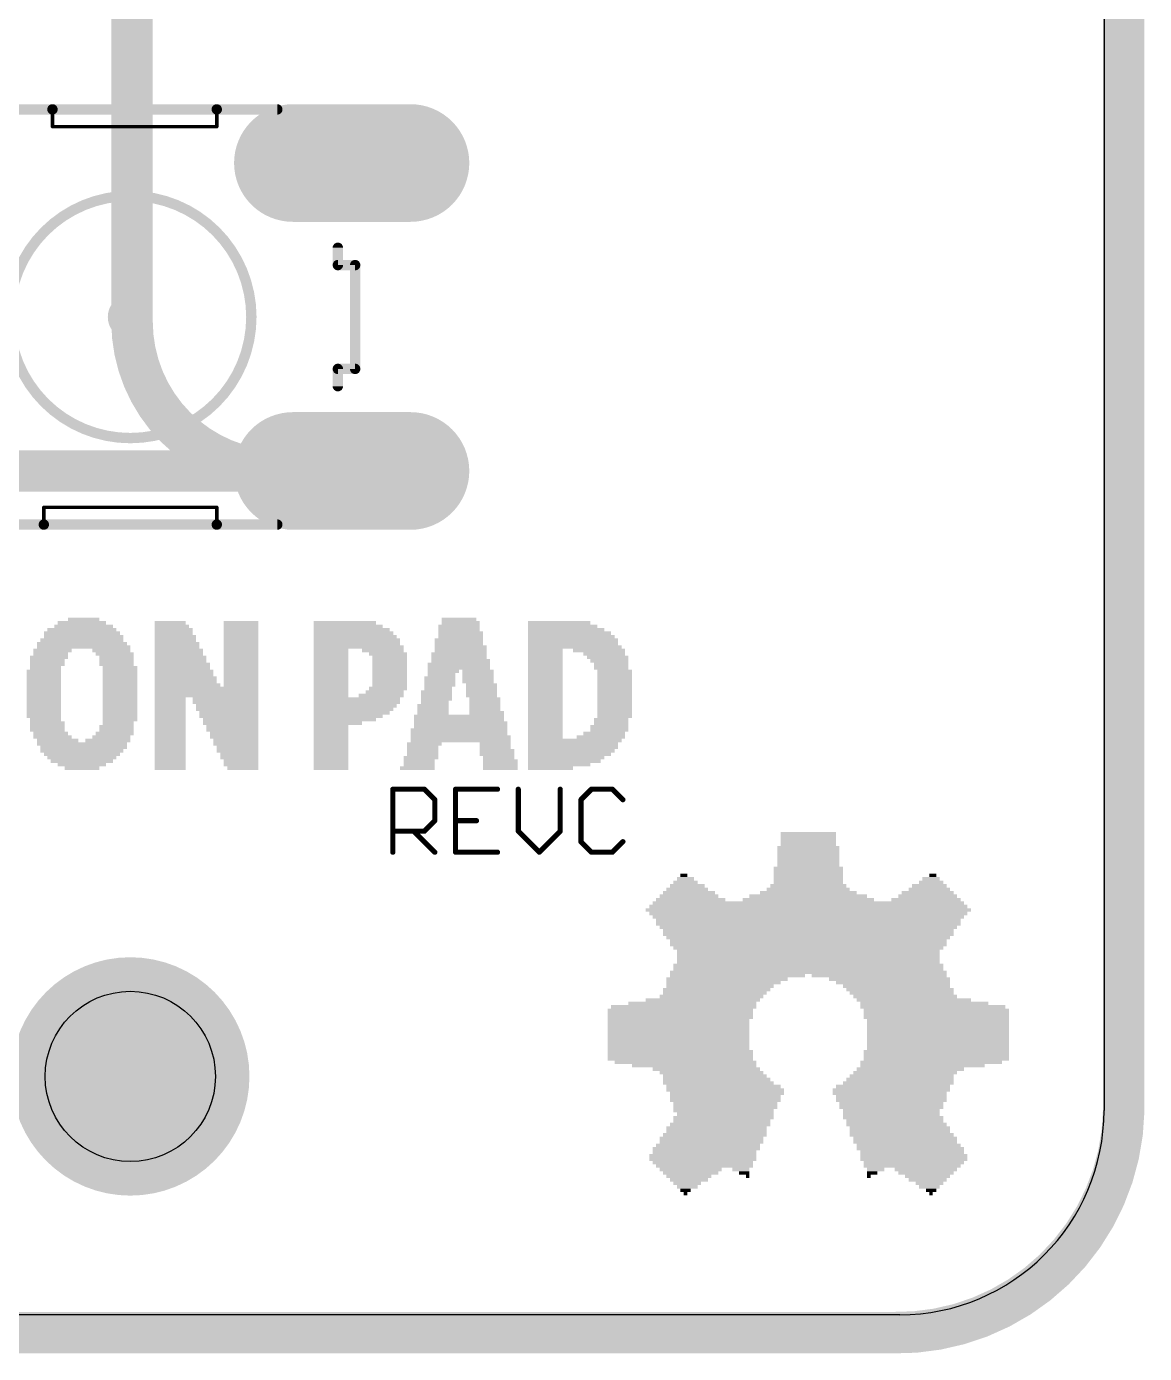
# Model space of a CAD drawing. Extents: x -0.6 to 29.2, y -0.6 to 45.6.
# Drawn here: x 12.78 to 29.19, y -0.57 to 18.91 of the extents above; entities that cross this region are included whole.
import ezdxf

# ---------------------------------------------------------------- set-up
doc = ezdxf.new("R2010")
doc.units = 0
for name, color, linetype in [('1', 12, 'CONTINUOUS'), ('16', 132, 'CONTINUOUS'), ('17', 110, 'CONTINUOUS'), ('20', 53, 'CONTINUOUS'), ('21', 253, 'CONTINUOUS'), ('30', 253, 'CONTINUOUS')]:
    doc.layers.add(name, color=color, linetype=linetype)

# ---------------------------------------------------------------- blocks, each defined once
blk = doc.blocks.new('RECT')
blk.add_solid([(-0.5, -0.5), (0.5, -0.5), (-0.5, 0.5), (0.5, 0.5)])
blk = doc.blocks.new('LONGP100')
at = {"const_width": 1}
blk.add_lwpolyline([(-0.5, 0), (0.5, 0)], dxfattribs=at)
at = {"const_width": 0.5}
for points in [[(-0.5, 0.25, 1), (-0.5, -0.25)], [(0.5, -0.25, 1), (0.5, 0.25)]]:
    blk.add_lwpolyline(points, format="xyb", dxfattribs=at)

msp = doc.modelspace()

# ---------------------------------------------------------------- linework, layer by layer
at = {"layer": '1', "const_width": 0.6096}
for points in [[(28.889, 42), (28.889, 3)], [(11.0488, 12.3894), (17.5512, 12.3894)], [(25.5, -0.262), (3, -0.262)]]:
    msp.add_lwpolyline(points, dxfattribs=at)
at = {"layer": '1'}
for points, const_width in [([(17.5512, 12.237, 1), (17.5512, 12.5418)], 0.3048), ([(25.5, -0.262, 0.4142), (28.889, 3)], 0.6096), ([(29.0414, 2.9971, 1), (28.7366, 3.0029)], 0.3048), ([(28.7366, 3, 1), (29.0414, 3)], 0.3048), ([(25.5029, -0.1096, 1), (25.4971, -0.4144)], 0.3048), ([(25.5, -0.4144, 1), (25.5, -0.1096)], 0.3048)]:
    msp.add_lwpolyline(points, format="xyb", dxfattribs=dict(at, const_width=const_width))
at = {"layer": '16', "const_width": 0.6096}
for points in [[(14.3256, 14.5796), (14.3256, 33.3248)], [(16.5158, 12.3894), (17.5512, 12.3894)]]:
    msp.add_lwpolyline(points, dxfattribs=at)
at = {"layer": '16'}
for points, const_width in [([(14.3256, 14.5796, 0.4142), (16.5158, 12.3894)], 0.6096), ([(14.478, 14.5796, 1), (14.1732, 14.5796)], 0.3048), ([(14.1732, 14.5796, 1), (14.478, 14.5796)], 0.3048), ([(16.5158, 12.5418, 1), (16.5158, 12.237)], 0.3048), ([(16.5158, 12.237, 1), (16.5158, 12.5418)], 0.3048), ([(17.5512, 12.237, 1), (17.5512, 12.5418)], 0.3048)]:
    msp.add_lwpolyline(points, format="xyb", dxfattribs=dict(at, const_width=const_width))
at = {"layer": '17', "const_width": 0.5}
msp.add_lwpolyline([(14.3, 2, 1), (14.3, 5, 1), (14.3, 2)], format="xyb", dxfattribs=at)
at = {"layer": '20'}
for p, q in [((28.6, 42), (28.6, 3)), ((25.6, 0), (3, 0))]:
    msp.add_line(p, q, dxfattribs=at)
msp.add_circle((14.3, 3.5), 1.25, dxfattribs=at)
msp.add_arc((25.6, 3), 3, 270, 0, dxfattribs=at)
at = {"layer": '21'}
for points, const_width in [([(13.157, 17.698), (12.141, 17.698)], 0.1524), ([(15.57, 17.698), (13.157, 17.698)], 0.1524), ([(16.459, 17.698), (15.57, 17.698)], 0.1524), ([(13.157, 17.444), (13.157, 17.698)], 0.0508), ([(15.57, 17.444), (15.57, 17.698)], 0.0508), ([(13.157, 17.444), (15.57, 17.444)], 0.0508), ([(17.348, 15.412), (17.348, 15.666)], 0.1524), ([(17.348, 15.412), (17.602, 15.412)], 0.1524), ([(17.602, 13.888), (17.602, 15.412)], 0.1524), ([(17.602, 13.888), (17.348, 13.888)], 0.1524), ([(17.348, 13.888), (17.348, 13.634)], 0.1524), ([(13.03, 11.856), (15.57, 11.856)], 0.0508), ([(13.03, 11.856), (13.03, 11.602)], 0.0508), ([(15.57, 11.602), (15.57, 11.856)], 0.0508), ([(12.141, 11.602), (13.03, 11.602)], 0.1524), ([(13.03, 11.602), (15.57, 11.602)], 0.1524), ([(15.57, 11.602), (16.459, 11.602)], 0.1524), ([(18.1557, 6.7921), (18.1557, 7.7167)], 0.0762), ([(18.1557, 7.7167), (18.618, 7.7167)], 0.0762), ([(18.618, 7.7167), (18.7721, 7.5626)], 0.0762), ([(18.7721, 7.5626), (18.7721, 7.2544)], 0.0762), ([(19.6929, 7.7167), (19.0765, 7.7167)], 0.0762), ([(19.0765, 7.7167), (19.0765, 6.7921)], 0.0762), ([(19.9973, 7.7167), (19.9973, 7.1003)], 0.0762), ([(20.6137, 7.1003), (20.6137, 7.7167)], 0.0762), ([(21.0722, 7.7167), (20.9181, 7.5626)], 0.0762), ([(20.9181, 7.5626), (20.9181, 6.9462)], 0.0762), ([(21.3803, 7.7167), (21.0722, 7.7167)], 0.0762), ([(21.5344, 7.5626), (21.3803, 7.7167)], 0.0762), ([(18.7721, 7.2544), (18.618, 7.1003)], 0.0762), ([(19.0765, 7.2544), (19.3847, 7.2544)], 0.0762), ([(18.618, 7.1003), (18.1557, 7.1003)], 0.0762), ([(18.4639, 7.1003), (18.7721, 6.7921)], 0.0762), ([(19.9973, 7.1003), (20.3055, 6.7921)], 0.0762), ([(20.3055, 6.7921), (20.6137, 7.1003)], 0.0762), ([(19.0765, 6.7921), (19.6929, 6.7921)], 0.0762), ([(20.9181, 6.9462), (21.0722, 6.7921)], 0.0762), ([(21.0722, 6.7921), (21.3803, 6.7921)], 0.0762), ([(21.3803, 6.7921), (21.5344, 6.9462)], 0.0762)]:
    msp.add_lwpolyline(points, dxfattribs=dict(at, const_width=const_width))
for points, const_width in [([(13.157, 17.7361, 1), (13.157, 17.6599)], 0.0762), ([(13.157, 17.6599, 1), (13.157, 17.7361)], 0.0762), ([(15.57, 17.7361, 1), (15.57, 17.6599)], 0.0762), ([(15.57, 17.6599, 1), (15.57, 17.7361)], 0.0762), ([(16.459, 17.6599, 1), (16.459, 17.7361)], 0.0762), ([(13.1697, 17.698, 1), (13.1443, 17.698)], 0.0254), ([(15.5827, 17.698, 1), (15.5573, 17.698)], 0.0254), ([(13.157, 17.4567, 1), (13.157, 17.4313)], 0.0254), ([(13.1443, 17.444, 1), (13.1697, 17.444)], 0.0254), ([(15.5573, 17.444, 1), (15.5827, 17.444)], 0.0254), ([(15.57, 17.4313, 1), (15.57, 17.4567)], 0.0254), ([(14.3, 12.872, 1), (14.3, 16.428, 1), (14.3, 12.872)], 0.1524), ([(17.3861, 15.666, 1), (17.3099, 15.666)], 0.0762), ([(17.348, 15.4501, 1), (17.348, 15.3739)], 0.0762), ([(17.3099, 15.412, 1), (17.3861, 15.412)], 0.0762), ([(17.6401, 15.412, 1), (17.5639, 15.412)], 0.0762), ([(17.602, 15.3739, 1), (17.602, 15.4501)], 0.0762), ([(14.3, 14.396, 1), (14.3, 14.904, 1), (14.3, 14.396)], 0.1524), ([(17.348, 13.9261, 1), (17.348, 13.8499)], 0.0762), ([(17.3861, 13.888, 1), (17.3099, 13.888)], 0.0762), ([(17.5639, 13.888, 1), (17.6401, 13.888)], 0.0762), ([(17.602, 13.8499, 1), (17.602, 13.9261)], 0.0762), ([(17.3099, 13.634, 1), (17.3861, 13.634)], 0.0762), ([(13.03, 11.8687, 1), (13.03, 11.8433)], 0.0254), ([(13.0427, 11.856, 1), (13.0173, 11.856)], 0.0254), ([(15.5827, 11.856, 1), (15.5573, 11.856)], 0.0254), ([(15.57, 11.8433, 1), (15.57, 11.8687)], 0.0254), ([(13.03, 11.6401, 1), (13.03, 11.5639)], 0.0762), ([(13.03, 11.5639, 1), (13.03, 11.6401)], 0.0762), ([(13.0173, 11.602, 1), (13.0427, 11.602)], 0.0254), ([(15.57, 11.6401, 1), (15.57, 11.5639)], 0.0762), ([(15.57, 11.5639, 1), (15.57, 11.6401)], 0.0762), ([(15.5573, 11.602, 1), (15.5827, 11.602)], 0.0254), ([(16.459, 11.5639, 1), (16.459, 11.6401)], 0.0762), ([(18.1747, 7.7167, 1), (18.1366, 7.7167)], 0.0381), ([(18.1557, 7.7357, 1), (18.1557, 7.6976)], 0.0381), ([(18.6315, 7.7302, 1), (18.6045, 7.7032)], 0.0381), ([(18.618, 7.6976, 1), (18.618, 7.7357)], 0.0381), ([(18.7911, 7.5626, 1), (18.753, 7.5626)], 0.0381), ([(19.0955, 7.7167, 1), (19.0574, 7.7167)], 0.0381), ([(19.0765, 7.7357, 1), (19.0765, 7.6976)], 0.0381), ([(19.6929, 7.6976, 1), (19.6929, 7.7357)], 0.0381), ([(20.0163, 7.7167, 1), (19.9782, 7.7167)], 0.0381), ([(20.6327, 7.7167, 1), (20.5946, 7.7167)], 0.0381), ([(20.9371, 7.5626, 1), (20.899, 7.5626)], 0.0381), ([(21.0722, 7.7357, 1), (21.0722, 7.6976)], 0.0381), ([(21.0856, 7.7032, 1), (21.0587, 7.7302)], 0.0381), ([(21.3938, 7.7302, 1), (21.3669, 7.7032)], 0.0381), ([(21.3803, 7.6976, 1), (21.3803, 7.7357)], 0.0381), ([(18.7586, 7.5491, 1), (18.7856, 7.5761)], 0.0381), ([(20.9046, 7.5761, 1), (20.9315, 7.5491)], 0.0381), ([(21.521, 7.5491, 1), (21.5479, 7.5761)], 0.0381), ([(18.753, 7.2544, 1), (18.7911, 7.2544)], 0.0381), ([(18.7856, 7.2409, 1), (18.7586, 7.2679)], 0.0381), ([(19.0765, 7.2734, 1), (19.0765, 7.2353)], 0.0381), ([(19.3847, 7.2353, 1), (19.3847, 7.2734)], 0.0381), ([(18.1557, 7.1193, 1), (18.1557, 7.0812)], 0.0381), ([(18.4774, 7.1138, 1), (18.4504, 7.0868)], 0.0381), ([(18.6045, 7.1138, 1), (18.6315, 7.0868)], 0.0381), ([(18.618, 7.0812, 1), (18.618, 7.1193)], 0.0381), ([(20.0107, 7.1138, 1), (19.9838, 7.0868)], 0.0381), ([(19.9782, 7.1003, 1), (20.0163, 7.1003)], 0.0381), ([(20.5946, 7.1003, 1), (20.6327, 7.1003)], 0.0381), ([(20.6271, 7.0868, 1), (20.6002, 7.1138)], 0.0381), ([(18.7586, 6.7786, 1), (18.7856, 6.8056)], 0.0381), ([(19.0765, 6.8112, 1), (19.0765, 6.7731)], 0.0381), ([(19.6929, 6.7731, 1), (19.6929, 6.8112)], 0.0381), ([(20.292, 6.8056, 1), (20.3189, 6.7786)], 0.0381), ([(20.292, 6.7786, 1), (20.3189, 6.8056)], 0.0381), ([(20.9315, 6.9597, 1), (20.9046, 6.9327)], 0.0381), ([(20.899, 6.9462, 1), (20.9371, 6.9462)], 0.0381), ([(21.0722, 6.8112, 1), (21.0722, 6.7731)], 0.0381), ([(21.0587, 6.7786, 1), (21.0856, 6.8056)], 0.0381), ([(21.3669, 6.8056, 1), (21.3938, 6.7786)], 0.0381), ([(21.3803, 6.7731, 1), (21.3803, 6.8112)], 0.0381), ([(21.5479, 6.9327, 1), (21.521, 6.9597)], 0.0381), ([(18.1366, 6.7921, 1), (18.1747, 6.7921)], 0.0381), ([(19.0574, 6.7921, 1), (19.0955, 6.7921)], 0.0381)]:
    msp.add_lwpolyline(points, format="xyb", dxfattribs=dict(at, const_width=const_width))
at = {"layer": '30'}
for points, const_width in [([(14.3, 2, 1), (14.3, 5, 1), (14.3, 2)], 0.5), ([(14.3, 2.8496, 1), (14.3, 4.1504, 1), (14.3, 2.8496)], 1.3008)]:
    msp.add_lwpolyline(points, format="xyb", dxfattribs=dict(at, const_width=const_width))

# ---------------------------------------------------------------- block references
at = {"layer": '16', "yscale": 0.0508}
for p, xscale in [((24.257, 7.0612), 0.8128), ((24.257, 7.0104), 0.8128), ((24.257, 6.858), 0.9144), ((24.257, 6.8072), 0.9144), ((24.257, 6.9596), 0.8128), ((24.257, 6.9088), 0.8128), ((24.257, 6.7564), 0.9144), ((24.257, 6.7056), 0.9144), ((24.257, 6.6548), 0.9144), ((24.257, 6.604), 0.9144), ((22.4282, 6.4516), 0.1016), ((24.257, 6.5532), 1.016), ((24.257, 6.5024), 1.016), ((24.257, 6.4516), 1.016), ((26.0858, 6.4516), 0.1016), ((22.479, 6.2484), 0.6096), ((22.479, 6.2992), 0.508), ((22.4536, 6.35), 0.3556), ((22.4536, 6.4008), 0.254), ((24.257, 6.2484), 1.2192), ((24.257, 6.2992), 1.1176), ((24.257, 6.4008), 1.016), ((24.257, 6.35), 1.016), ((26.035, 6.2484), 0.6096), ((26.035, 6.2992), 0.508), ((26.0604, 6.35), 0.3556), ((26.0604, 6.4008), 0.254), ((24.257, 6.0452), 4.572), ((22.5298, 6.096), 1.016), ((22.5044, 6.1468), 0.8636), ((22.5044, 6.1976), 0.762), ((24.257, 6.096), 1.9304), ((24.257, 6.1468), 1.7272), ((24.257, 6.1976), 1.4224), ((25.9842, 6.096), 1.016), ((26.0096, 6.1468), 0.8636), ((26.0096, 6.1976), 0.762), ((24.257, 5.9436), 4.7752), ((24.257, 5.9944), 4.6736), ((24.257, 5.8928), 4.6736), ((24.257, 5.842), 4.572), ((24.257, 5.7912), 4.4704), ((24.257, 5.7404), 4.4704), ((24.257, 5.6896), 4.3688), ((24.257, 5.6388), 4.2672), ((24.257, 5.588), 4.2672), ((24.257, 5.5372), 4.1656), ((24.257, 5.4864), 4.064), ((24.257, 5.4356), 4.064), ((24.257, 5.3848), 3.9624), ((24.257, 5.334), 3.8608), ((24.257, 5.2832), 3.8608), ((24.257, 5.1308), 3.9624), ((24.257, 5.08), 3.9624), ((24.257, 5.2324), 3.8608), ((24.257, 5.1816), 3.8608), ((23.0632, 4.9276), 1.778), ((23.0124, 4.8768), 1.6764), ((24.257, 5.0292), 4.064), ((23.2156, 4.9784), 1.9812), ((25.2984, 4.9784), 1.9812), ((25.4508, 4.9276), 1.778), ((25.5016, 4.8768), 1.6764), ((22.8346, 4.6736), 1.524), ((22.9108, 4.7752), 1.5748), ((22.8854, 4.7244), 1.524), ((22.9616, 4.826), 1.5748), ((25.5524, 4.826), 1.5748), ((25.6032, 4.7752), 1.5748), ((25.6286, 4.7244), 1.524), ((25.6794, 4.6736), 1.524), ((22.3774, 4.4704), 2.1336), ((22.4282, 4.5212), 2.1336), ((22.5552, 4.572), 1.8796), ((22.7076, 4.6228), 1.6764), ((25.8064, 4.6228), 1.6764), ((25.9588, 4.572), 1.8796), ((26.0858, 4.5212), 2.1336), ((26.1366, 4.4704), 2.1336), ((22.3774, 4.4196), 2.1336), ((22.3774, 4.3688), 2.1336), ((22.352, 4.318), 2.0828), ((22.352, 4.2672), 2.0828), ((26.1366, 4.4196), 2.1336), ((26.1366, 4.3688), 2.1336), ((26.162, 4.318), 2.0828), ((26.162, 4.2672), 2.0828), ((22.352, 4.2164), 2.0828), ((22.352, 4.1656), 2.0828), ((22.352, 4.1148), 2.0828), ((26.162, 4.2164), 2.0828), ((26.162, 4.1656), 2.0828), ((26.162, 4.1148), 2.0828), ((22.352, 4.064), 2.0828), ((22.352, 4.0132), 2.0828), ((22.352, 3.9624), 2.0828), ((22.352, 3.9116), 2.0828), ((26.162, 4.064), 2.0828), ((26.162, 4.0132), 2.0828), ((26.162, 3.9624), 2.0828), ((26.162, 3.9116), 2.0828), ((22.3774, 3.8608), 2.1336), ((22.3774, 3.81), 2.1336), ((22.3774, 3.7592), 2.1336), ((22.4536, 3.7084), 2.0828), ((26.0604, 3.7084), 2.0828), ((26.1366, 3.8608), 2.1336), ((26.1366, 3.81), 2.1336), ((26.1366, 3.7592), 2.1336), ((22.5806, 3.6576), 1.8288), ((22.7584, 3.6068), 1.5748), ((22.8346, 3.556), 1.524), ((22.8854, 3.5052), 1.524), ((25.6286, 3.5052), 1.524), ((25.6794, 3.556), 1.524), ((25.7556, 3.6068), 1.5748), ((25.9334, 3.6576), 1.8288), ((22.9108, 3.4544), 1.5748), ((22.9362, 3.4036), 1.6256), ((23.0124, 3.3528), 1.6764), ((23.0378, 3.302), 1.7272), ((25.4762, 3.302), 1.7272), ((25.5016, 3.3528), 1.6764), ((25.5778, 3.4036), 1.6256), ((25.6032, 3.4544), 1.5748), ((23.0632, 3.2512), 1.6764), ((23.0378, 3.2004), 1.6256), ((23.0378, 3.1496), 1.6256), ((23.0378, 3.0988), 1.524), ((25.4508, 3.2512), 1.6764), ((25.4762, 3.2004), 1.6256), ((25.4762, 3.1496), 1.6256), ((25.4762, 3.0988), 1.524), ((23.0378, 3.048), 1.524), ((23.0124, 2.9972), 1.4732), ((23.0378, 2.9464), 1.4224), ((25.4762, 3.048), 1.524), ((25.4762, 2.9972), 1.4224), ((25.4762, 2.9464), 1.4224), ((22.9108, 2.7432), 1.4732), ((22.9616, 2.794), 1.4732), ((23.0124, 2.8956), 1.4732), ((22.987, 2.8448), 1.4224), ((25.5016, 2.8956), 1.4732), ((25.527, 2.8448), 1.4224), ((25.5524, 2.794), 1.4732), ((25.6032, 2.7432), 1.4732), ((22.8346, 2.5908), 1.524), ((22.8346, 2.54), 1.524), ((22.8854, 2.6416), 1.524), ((22.9108, 2.6924), 1.4732), ((25.6032, 2.6924), 1.4732), ((25.6286, 2.6416), 1.524), ((25.6794, 2.5908), 1.524), ((25.6794, 2.54), 1.524), ((22.7076, 2.3368), 1.5748), ((22.7584, 2.4384), 1.5748), ((22.733, 2.3876), 1.524), ((22.7838, 2.4892), 1.524), ((25.7302, 2.4892), 1.524), ((25.7556, 2.4384), 1.5748), ((25.781, 2.3876), 1.524), ((25.8064, 2.3368), 1.5748), ((22.7076, 2.286), 1.5748), ((22.7076, 2.2352), 1.4732), ((22.733, 2.1844), 1.4224), ((22.5298, 2.1336), 0.9144), ((23.2664, 2.1336), 0.254), ((25.8064, 2.286), 1.5748), ((25.8064, 2.2352), 1.4732), ((25.781, 2.1844), 1.4224), ((25.2476, 2.1336), 0.254), ((25.9842, 2.1336), 0.9144), ((22.5298, 2.0828), 0.8128), ((22.5044, 2.032), 0.6604), ((22.5044, 1.9812), 0.5588), ((22.479, 1.9304), 0.4064), ((23.3172, 2.0828), 0.1524), ((23.368, 2.032), 0.0508), ((25.1968, 2.0828), 0.1524), ((25.146, 2.032), 0.0508), ((25.9842, 2.0828), 0.8128), ((26.0096, 2.032), 0.6604), ((26.0096, 1.9812), 0.5588), ((26.035, 1.9304), 0.4064), ((22.479, 1.8796), 0.3048), ((22.4536, 1.8288), 0.1524), ((22.4536, 1.778), 0.0508), ((26.035, 1.8796), 0.3048), ((26.0604, 1.8288), 0.1524), ((26.0604, 1.778), 0.0508)]:
    msp.add_blockref('RECT', p, dxfattribs=dict(at, xscale=xscale))
at = {"layer": '17', "xscale": 1.6256, "yscale": 1.6256, "rotation": 180}
for p in [(17.5512, 16.9106), (17.5512, 16.9106), (17.5512, 12.3894), (17.5512, 12.3894)]:
    msp.add_blockref('LONGP100', p, dxfattribs=at)
at = {"layer": '21', "yscale": 0.0508}
for p, xscale in [((13.6144, 10.1092), 0.8636), ((13.589, 10.16), 0.7112), ((13.6144, 10.2108), 0.4572), ((14.8844, 10.16), 0.4572), ((14.9098, 10.1092), 0.508), ((15.9258, 10.16), 0.508), ((15.9258, 10.1092), 0.508), ((17.4498, 10.16), 0.9144), ((17.5006, 10.1092), 1.016), ((19.1262, 10.1092), 0.6096), ((19.1262, 10.2108), 0.508), ((19.1516, 10.16), 0.5588), ((20.5994, 10.16), 0.9144), ((20.6502, 10.1092), 1.016), ((13.589, 10.0076), 1.1176), ((13.6144, 9.9568), 1.1684), ((13.589, 10.0584), 1.016), ((14.9352, 10.0584), 0.5588), ((14.9352, 10.0076), 0.5588), ((14.9606, 9.9568), 0.6096), ((15.9258, 10.0584), 0.508), ((15.9258, 10.0076), 0.508), ((15.9258, 9.9568), 0.508), ((17.5514, 10.0584), 1.1176), ((17.5768, 10.0076), 1.1684), ((17.6022, 9.9568), 1.2192), ((19.1262, 10.0584), 0.6096), ((19.1516, 10.0076), 0.6604), ((19.1516, 9.9568), 0.6604), ((20.701, 10.0584), 1.1176), ((20.7518, 10.0076), 1.2192), ((20.7772, 9.9568), 1.27), ((13.1572, 9.7536), 0.5588), ((13.589, 9.8552), 1.3208), ((13.6144, 9.8044), 1.3716), ((13.589, 9.906), 1.2192), ((14.0208, 9.7536), 0.5588), ((14.9606, 9.906), 0.6096), ((14.986, 9.8552), 0.6604), ((14.986, 9.8044), 0.6604), ((15.0114, 9.7536), 0.7112), ((15.9258, 9.906), 0.508), ((15.9258, 9.8552), 0.508), ((15.9258, 9.8044), 0.508), ((15.9258, 9.7536), 0.508), ((17.6276, 9.906), 1.27), ((17.6276, 9.8552), 1.27), ((17.653, 9.8044), 1.3208), ((17.2466, 9.7536), 0.508), ((18.0086, 9.7536), 0.6096), ((19.1262, 9.906), 0.7112), ((19.1262, 9.8552), 0.7112), ((19.1516, 9.8044), 0.762), ((19.1516, 9.7536), 0.762), ((20.8026, 9.906), 1.3208), ((20.8026, 9.8552), 1.3208), ((20.828, 9.8044), 1.3716), ((20.3962, 9.7536), 0.508), ((21.1836, 9.7536), 0.762), ((13.1064, 9.652), 0.5588), ((13.081, 9.6012), 0.508), ((13.081, 9.5504), 0.508), ((13.1318, 9.7028), 0.508), ((14.0716, 9.7028), 0.5588), ((14.097, 9.652), 0.508), ((14.097, 9.6012), 0.508), ((14.097, 9.5504), 0.508), ((15.0114, 9.7028), 0.7112), ((15.0368, 9.652), 0.762), ((15.0368, 9.6012), 0.762), ((15.0622, 9.5504), 0.8128), ((15.9258, 9.7028), 0.508), ((15.9258, 9.652), 0.508), ((15.9258, 9.6012), 0.508), ((15.9258, 9.5504), 0.508), ((17.2466, 9.7028), 0.508), ((17.2466, 9.652), 0.508), ((17.2466, 9.6012), 0.508), ((17.2466, 9.5504), 0.508), ((18.0848, 9.7028), 0.5588), ((18.1102, 9.652), 0.508), ((18.1102, 9.6012), 0.508), ((18.1102, 9.5504), 0.508), ((19.1262, 9.5504), 0.9144), ((19.1262, 9.7028), 0.8128), ((19.1262, 9.652), 0.8128), ((19.1516, 9.6012), 0.8636), ((20.3962, 9.7028), 0.508), ((20.3962, 9.652), 0.508), ((20.3962, 9.6012), 0.508), ((20.3962, 9.5504), 0.508), ((21.2598, 9.7028), 0.6096), ((21.3106, 9.652), 0.6096), ((21.336, 9.6012), 0.5588), ((21.3614, 9.5504), 0.508), ((13.0302, 9.4488), 0.508), ((13.0302, 9.398), 0.508), ((13.0302, 9.3472), 0.508), ((13.0556, 9.4996), 0.4572), ((14.1478, 9.4996), 0.508), ((14.1478, 9.4488), 0.508), ((14.1478, 9.398), 0.508), ((14.1478, 9.3472), 0.508), ((15.0622, 9.4996), 0.8128), ((15.0876, 9.4488), 0.8636), ((15.0876, 9.398), 0.8636), ((15.113, 9.3472), 0.9144), ((15.9258, 9.4996), 0.508), ((15.9258, 9.4488), 0.508), ((15.9258, 9.398), 0.508), ((15.9258, 9.3472), 0.508), ((17.2466, 9.4996), 0.508), ((17.2466, 9.4488), 0.508), ((17.2466, 9.398), 0.508), ((17.2466, 9.3472), 0.508), ((18.1102, 9.4996), 0.508), ((18.1102, 9.4488), 0.508), ((18.1102, 9.398), 0.508), ((18.1102, 9.3472), 0.508), ((18.8468, 9.3472), 0.4572), ((19.1262, 9.4996), 0.9144), ((18.8976, 9.4488), 0.4572), ((18.8722, 9.398), 0.4064), ((19.4056, 9.4488), 0.4572), ((19.4056, 9.398), 0.4572), ((19.4056, 9.3472), 0.4572), ((20.3962, 9.4996), 0.508), ((20.3962, 9.4488), 0.508), ((20.3962, 9.398), 0.508), ((20.3962, 9.3472), 0.508), ((21.3614, 9.4996), 0.508), ((21.4122, 9.4488), 0.508), ((21.4122, 9.398), 0.508), ((21.4122, 9.3472), 0.508), ((13.0302, 9.2964), 0.508), ((13.0302, 9.2456), 0.508), ((13.0302, 9.1948), 0.508), ((13.0302, 9.144), 0.508), ((14.1478, 9.2964), 0.508), ((14.1478, 9.2456), 0.508), ((14.1478, 9.1948), 0.508), ((14.1478, 9.144), 0.508), ((15.113, 9.2964), 0.9144), ((15.1384, 9.2456), 0.9652), ((15.4178, 9.1948), 1.524), ((15.4178, 9.144), 1.524), ((15.9258, 9.2964), 0.508), ((15.9258, 9.2456), 0.508), ((17.2466, 9.2964), 0.508), ((17.2466, 9.2456), 0.508), ((17.2466, 9.1948), 0.508), ((17.2466, 9.144), 0.508), ((18.034, 9.144), 0.5588), ((18.0848, 9.1948), 0.5588), ((18.1102, 9.2964), 0.508), ((18.1102, 9.2456), 0.508), ((18.796, 9.144), 0.4572), ((18.8468, 9.2964), 0.4572), ((18.8468, 9.2456), 0.4572), ((18.8214, 9.1948), 0.4064), ((19.4056, 9.2964), 0.4572), ((19.4564, 9.2456), 0.4572), ((19.4564, 9.1948), 0.4572), ((19.4564, 9.144), 0.4572), ((20.3962, 9.2964), 0.508), ((20.3962, 9.2456), 0.508), ((20.3962, 9.1948), 0.508), ((20.3962, 9.144), 0.508), ((21.4122, 9.2964), 0.508), ((21.4122, 9.2456), 0.508), ((21.4122, 9.1948), 0.508), ((21.4122, 9.144), 0.508), ((13.0302, 9.0932), 0.508), ((13.0302, 9.0424), 0.508), ((13.0302, 8.9916), 0.508), ((13.0302, 8.9408), 0.508), ((14.1478, 9.0932), 0.508), ((14.1478, 9.0424), 0.508), ((14.1478, 8.9916), 0.508), ((14.1478, 8.9408), 0.508), ((15.4178, 9.0932), 1.524), ((14.8844, 9.0424), 0.4572), ((14.8844, 8.9916), 0.4572), ((14.8844, 8.9408), 0.4572), ((15.6972, 9.0424), 0.9652), ((15.6972, 8.9916), 0.9652), ((15.7226, 8.9408), 0.9144), ((17.2466, 9.0932), 0.508), ((17.6276, 9.0424), 1.27), ((17.6276, 8.9916), 1.27), ((17.6022, 8.9408), 1.2192), ((17.9832, 9.0932), 0.6604), ((18.7452, 8.9408), 0.4572), ((18.796, 9.0932), 0.4572), ((18.796, 9.0424), 0.4572), ((18.7706, 8.9916), 0.4064), ((19.4564, 9.0932), 0.4572), ((19.5072, 9.0424), 0.4572), ((19.5072, 8.9916), 0.4572), ((19.5072, 8.9408), 0.4572), ((20.3962, 9.0932), 0.508), ((20.3962, 9.0424), 0.508), ((20.3962, 8.9916), 0.508), ((20.3962, 8.9408), 0.508), ((21.4122, 9.0932), 0.508), ((21.4122, 9.0424), 0.508), ((21.4122, 8.9916), 0.508), ((21.4122, 8.9408), 0.508), ((13.0302, 8.89), 0.508), ((13.0302, 8.8392), 0.508), ((13.0302, 8.7884), 0.508), ((14.1478, 8.89), 0.508), ((14.1478, 8.8392), 0.508), ((14.1478, 8.7884), 0.508), ((14.8844, 8.89), 0.4572), ((14.8844, 8.8392), 0.4572), ((14.8844, 8.7884), 0.4572), ((15.7226, 8.89), 0.9144), ((15.748, 8.8392), 0.8636), ((15.748, 8.7884), 0.8636), ((17.5768, 8.89), 1.1684), ((17.5514, 8.8392), 1.1176), ((17.5006, 8.7884), 1.016), ((19.1262, 8.7884), 1.3208), ((18.7452, 8.89), 0.4572), ((18.7452, 8.8392), 0.4572), ((19.5072, 8.89), 0.4572), ((19.5326, 8.8392), 0.508), ((20.3962, 8.89), 0.508), ((20.3962, 8.8392), 0.508), ((20.3962, 8.7884), 0.508), ((21.4122, 8.89), 0.508), ((21.4122, 8.8392), 0.508), ((21.4122, 8.7884), 0.508), ((13.0556, 8.7376), 0.4572), ((13.081, 8.6868), 0.508), ((13.081, 8.636), 0.508), ((13.081, 8.5852), 0.508), ((14.097, 8.636), 0.508), ((14.097, 8.5852), 0.508), ((14.1478, 8.7376), 0.508), ((14.1224, 8.6868), 0.4572), ((14.8844, 8.7376), 0.4572), ((14.8844, 8.6868), 0.4572), ((14.8844, 8.636), 0.4572), ((14.8844, 8.5852), 0.4572), ((15.7734, 8.7376), 0.8128), ((15.7734, 8.6868), 0.8128), ((15.7988, 8.636), 0.762), ((15.7988, 8.5852), 0.762), ((17.4498, 8.7376), 0.9144), ((17.3482, 8.6868), 0.7112), ((17.2466, 8.636), 0.508), ((17.2466, 8.5852), 0.508), ((19.1262, 8.5852), 1.4224), ((19.1262, 8.7376), 1.3208), ((19.1516, 8.6868), 1.3716), ((19.1516, 8.636), 1.3716), ((20.3962, 8.7376), 0.508), ((20.3962, 8.6868), 0.508), ((20.3962, 8.636), 0.508), ((20.3962, 8.5852), 0.508), ((21.336, 8.636), 0.5588), ((21.336, 8.5852), 0.5588), ((21.3614, 8.7376), 0.508), ((21.3614, 8.6868), 0.508), ((13.1318, 8.5344), 0.508), ((13.1572, 8.4836), 0.5588), ((13.2334, 8.4328), 0.6096), ((13.589, 8.382), 1.3208), ((13.97, 8.4328), 0.6604), ((14.0208, 8.4836), 0.5588), ((14.0716, 8.5344), 0.5588), ((14.8844, 8.5344), 0.4572), ((14.8844, 8.4836), 0.4572), ((14.8844, 8.4328), 0.4572), ((14.8844, 8.382), 0.4572), ((15.8242, 8.5344), 0.7112), ((15.8242, 8.4836), 0.7112), ((15.8496, 8.4328), 0.6604), ((15.8496, 8.382), 0.6604), ((17.2466, 8.5344), 0.508), ((17.2466, 8.4836), 0.508), ((17.2466, 8.4328), 0.508), ((17.2466, 8.382), 0.508), ((18.6182, 8.382), 0.508), ((19.1262, 8.5344), 1.4224), ((19.1516, 8.4836), 1.4732), ((19.1516, 8.4328), 1.4732), ((19.6596, 8.382), 0.4572), ((20.3962, 8.5344), 0.508), ((20.3962, 8.4836), 0.508), ((20.828, 8.4328), 1.3716), ((20.8026, 8.382), 1.3208), ((21.209, 8.4836), 0.7112), ((21.2598, 8.5344), 0.6096), ((13.6144, 8.3312), 1.27), ((13.589, 8.2804), 1.2192), ((13.589, 8.2296), 1.1176), ((13.589, 8.1788), 1.016), ((14.8844, 8.3312), 0.4572), ((14.8844, 8.2804), 0.4572), ((14.8844, 8.2296), 0.4572), ((14.8844, 8.1788), 0.4572), ((15.875, 8.3312), 0.6096), ((15.875, 8.2804), 0.6096), ((15.9004, 8.2296), 0.5588), ((15.9004, 8.1788), 0.5588), ((17.2466, 8.3312), 0.508), ((17.2466, 8.2804), 0.508), ((17.2466, 8.2296), 0.508), ((17.2466, 8.1788), 0.508), ((18.5674, 8.1788), 0.508), ((18.5928, 8.3312), 0.4572), ((18.5928, 8.2804), 0.4572), ((18.5928, 8.2296), 0.4572), ((19.6596, 8.3312), 0.4572), ((19.685, 8.2804), 0.508), ((19.685, 8.2296), 0.508), ((19.7104, 8.1788), 0.4572), ((20.8026, 8.3312), 1.3208), ((20.7772, 8.2804), 1.27), ((20.7518, 8.2296), 1.2192), ((20.701, 8.1788), 1.1176), ((13.589, 8.128), 0.9144), ((13.589, 8.0772), 0.7112), ((13.589, 8.0264), 0.508), ((14.8844, 8.128), 0.4572), ((14.8844, 8.0772), 0.4572), ((14.8844, 8.0264), 0.4572), ((15.9258, 8.128), 0.508), ((15.9258, 8.0772), 0.508), ((15.9512, 8.0264), 0.4572), ((17.2466, 8.128), 0.508), ((17.2466, 8.0772), 0.508), ((17.2466, 8.0264), 0.508), ((18.5166, 8.0264), 0.508), ((18.542, 8.128), 0.4572), ((18.542, 8.0772), 0.4572), ((19.7358, 8.128), 0.508), ((19.7358, 8.0772), 0.508), ((19.7358, 8.0264), 0.508), ((20.6756, 8.128), 1.0668), ((20.5994, 8.0772), 0.9144), ((20.4724, 8.0264), 0.6604)]:
    msp.add_blockref('RECT', p, dxfattribs=dict(at, xscale=xscale))
at = {"layer": '30', "xscale": 1.7272, "yscale": 1.7272, "rotation": 180}
for p in [(17.5512, 16.9106), (17.5512, 12.3894)]:
    msp.add_blockref('LONGP100', p, dxfattribs=at)
at = {"layer": '30', "yscale": 0.0508}
for p, xscale in [((24.257, 7.0612), 0.8128), ((24.257, 7.0104), 0.8128), ((24.257, 6.858), 0.9144), ((24.257, 6.8072), 0.9144), ((24.257, 6.9596), 0.8128), ((24.257, 6.9088), 0.8128), ((24.257, 6.7564), 0.9144), ((24.257, 6.7056), 0.9144), ((24.257, 6.6548), 0.9144), ((24.257, 6.604), 0.9144), ((22.4282, 6.4516), 0.1016), ((24.257, 6.5532), 1.016), ((24.257, 6.5024), 1.016), ((24.257, 6.4516), 1.016), ((26.0858, 6.4516), 0.1016), ((22.479, 6.2484), 0.6096), ((22.479, 6.2992), 0.508), ((22.4536, 6.35), 0.3556), ((22.4536, 6.4008), 0.254), ((24.257, 6.2484), 1.2192), ((24.257, 6.2992), 1.1176), ((24.257, 6.4008), 1.016), ((24.257, 6.35), 1.016), ((26.035, 6.2484), 0.6096), ((26.035, 6.2992), 0.508), ((26.0604, 6.35), 0.3556), ((26.0604, 6.4008), 0.254), ((24.257, 6.0452), 4.572), ((22.5298, 6.096), 1.016), ((22.5044, 6.1468), 0.8636), ((22.5044, 6.1976), 0.762), ((24.257, 6.096), 1.9304), ((24.257, 6.1468), 1.7272), ((24.257, 6.1976), 1.4224), ((25.9842, 6.096), 1.016), ((26.0096, 6.1468), 0.8636), ((26.0096, 6.1976), 0.762), ((24.257, 5.9436), 4.7752), ((24.257, 5.9944), 4.6736), ((24.257, 5.8928), 4.6736), ((24.257, 5.842), 4.572), ((24.257, 5.7912), 4.4704), ((24.257, 5.7404), 4.4704), ((24.257, 5.6896), 4.3688), ((24.257, 5.6388), 4.2672), ((24.257, 5.588), 4.2672), ((24.257, 5.5372), 4.1656), ((24.257, 5.4864), 4.064), ((24.257, 5.4356), 4.064), ((24.257, 5.3848), 3.9624), ((24.257, 5.334), 3.8608), ((24.257, 5.2832), 3.8608), ((24.257, 5.1308), 3.9624), ((24.257, 5.08), 3.9624), ((24.257, 5.2324), 3.8608), ((24.257, 5.1816), 3.8608), ((23.0632, 4.9276), 1.778), ((23.0124, 4.8768), 1.6764), ((24.257, 5.0292), 4.064), ((23.2156, 4.9784), 1.9812), ((25.2984, 4.9784), 1.9812), ((25.4508, 4.9276), 1.778), ((25.5016, 4.8768), 1.6764), ((22.8346, 4.6736), 1.524), ((22.9108, 4.7752), 1.5748), ((22.8854, 4.7244), 1.524), ((22.9616, 4.826), 1.5748), ((25.5524, 4.826), 1.5748), ((25.6032, 4.7752), 1.5748), ((25.6286, 4.7244), 1.524), ((25.6794, 4.6736), 1.524), ((22.3774, 4.4704), 2.1336), ((22.4282, 4.5212), 2.1336), ((22.5552, 4.572), 1.8796), ((22.7076, 4.6228), 1.6764), ((25.8064, 4.6228), 1.6764), ((25.9588, 4.572), 1.8796), ((26.0858, 4.5212), 2.1336), ((26.1366, 4.4704), 2.1336), ((22.3774, 4.4196), 2.1336), ((22.3774, 4.3688), 2.1336), ((22.352, 4.318), 2.0828), ((22.352, 4.2672), 2.0828), ((26.1366, 4.4196), 2.1336), ((26.1366, 4.3688), 2.1336), ((26.162, 4.318), 2.0828), ((26.162, 4.2672), 2.0828), ((22.352, 4.2164), 2.0828), ((22.352, 4.1656), 2.0828), ((22.352, 4.1148), 2.0828), ((26.162, 4.2164), 2.0828), ((26.162, 4.1656), 2.0828), ((26.162, 4.1148), 2.0828), ((22.352, 4.064), 2.0828), ((22.352, 4.0132), 2.0828), ((22.352, 3.9624), 2.0828), ((22.352, 3.9116), 2.0828), ((26.162, 4.064), 2.0828), ((26.162, 4.0132), 2.0828), ((26.162, 3.9624), 2.0828), ((26.162, 3.9116), 2.0828), ((22.3774, 3.8608), 2.1336), ((22.3774, 3.81), 2.1336), ((22.3774, 3.7592), 2.1336), ((22.4536, 3.7084), 2.0828), ((26.0604, 3.7084), 2.0828), ((26.1366, 3.8608), 2.1336), ((26.1366, 3.81), 2.1336), ((26.1366, 3.7592), 2.1336), ((22.5806, 3.6576), 1.8288), ((22.7584, 3.6068), 1.5748), ((22.8346, 3.556), 1.524), ((22.8854, 3.5052), 1.524), ((25.6286, 3.5052), 1.524), ((25.6794, 3.556), 1.524), ((25.7556, 3.6068), 1.5748), ((25.9334, 3.6576), 1.8288), ((22.9108, 3.4544), 1.5748), ((22.9362, 3.4036), 1.6256), ((23.0124, 3.3528), 1.6764), ((23.0378, 3.302), 1.7272), ((25.4762, 3.302), 1.7272), ((25.5016, 3.3528), 1.6764), ((25.5778, 3.4036), 1.6256), ((25.6032, 3.4544), 1.5748), ((23.0632, 3.2512), 1.6764), ((23.0378, 3.2004), 1.6256), ((23.0378, 3.1496), 1.6256), ((23.0378, 3.0988), 1.524), ((25.4508, 3.2512), 1.6764), ((25.4762, 3.2004), 1.6256), ((25.4762, 3.1496), 1.6256), ((25.4762, 3.0988), 1.524), ((23.0378, 3.048), 1.524), ((23.0124, 2.9972), 1.4732), ((23.0378, 2.9464), 1.4224), ((25.4762, 3.048), 1.524), ((25.4762, 2.9972), 1.4224), ((25.4762, 2.9464), 1.4224), ((22.9108, 2.7432), 1.4732), ((22.9616, 2.794), 1.4732), ((23.0124, 2.8956), 1.4732), ((22.987, 2.8448), 1.4224), ((25.5016, 2.8956), 1.4732), ((25.527, 2.8448), 1.4224), ((25.5524, 2.794), 1.4732), ((25.6032, 2.7432), 1.4732), ((22.8346, 2.5908), 1.524), ((22.8346, 2.54), 1.524), ((22.8854, 2.6416), 1.524), ((22.9108, 2.6924), 1.4732), ((25.6032, 2.6924), 1.4732), ((25.6286, 2.6416), 1.524), ((25.6794, 2.5908), 1.524), ((25.6794, 2.54), 1.524), ((22.7076, 2.3368), 1.5748), ((22.7584, 2.4384), 1.5748), ((22.733, 2.3876), 1.524), ((22.7838, 2.4892), 1.524), ((25.7302, 2.4892), 1.524), ((25.7556, 2.4384), 1.5748), ((25.781, 2.3876), 1.524), ((25.8064, 2.3368), 1.5748), ((22.7076, 2.286), 1.5748), ((22.7076, 2.2352), 1.4732), ((22.733, 2.1844), 1.4224), ((22.5298, 2.1336), 0.9144), ((23.2664, 2.1336), 0.254), ((25.8064, 2.286), 1.5748), ((25.8064, 2.2352), 1.4732), ((25.781, 2.1844), 1.4224), ((25.2476, 2.1336), 0.254), ((25.9842, 2.1336), 0.9144), ((22.5298, 2.0828), 0.8128), ((22.5044, 2.032), 0.6604), ((22.5044, 1.9812), 0.5588), ((22.479, 1.9304), 0.4064), ((23.3172, 2.0828), 0.1524), ((23.368, 2.032), 0.0508), ((25.1968, 2.0828), 0.1524), ((25.146, 2.032), 0.0508), ((25.9842, 2.0828), 0.8128), ((26.0096, 2.032), 0.6604), ((26.0096, 1.9812), 0.5588), ((26.035, 1.9304), 0.4064), ((22.479, 1.8796), 0.3048), ((22.4536, 1.8288), 0.1524), ((22.4536, 1.778), 0.0508), ((26.035, 1.8796), 0.3048), ((26.0604, 1.8288), 0.1524), ((26.0604, 1.778), 0.0508)]:
    msp.add_blockref('RECT', p, dxfattribs=dict(at, xscale=xscale))

doc.saveas('drawing.dxf')
